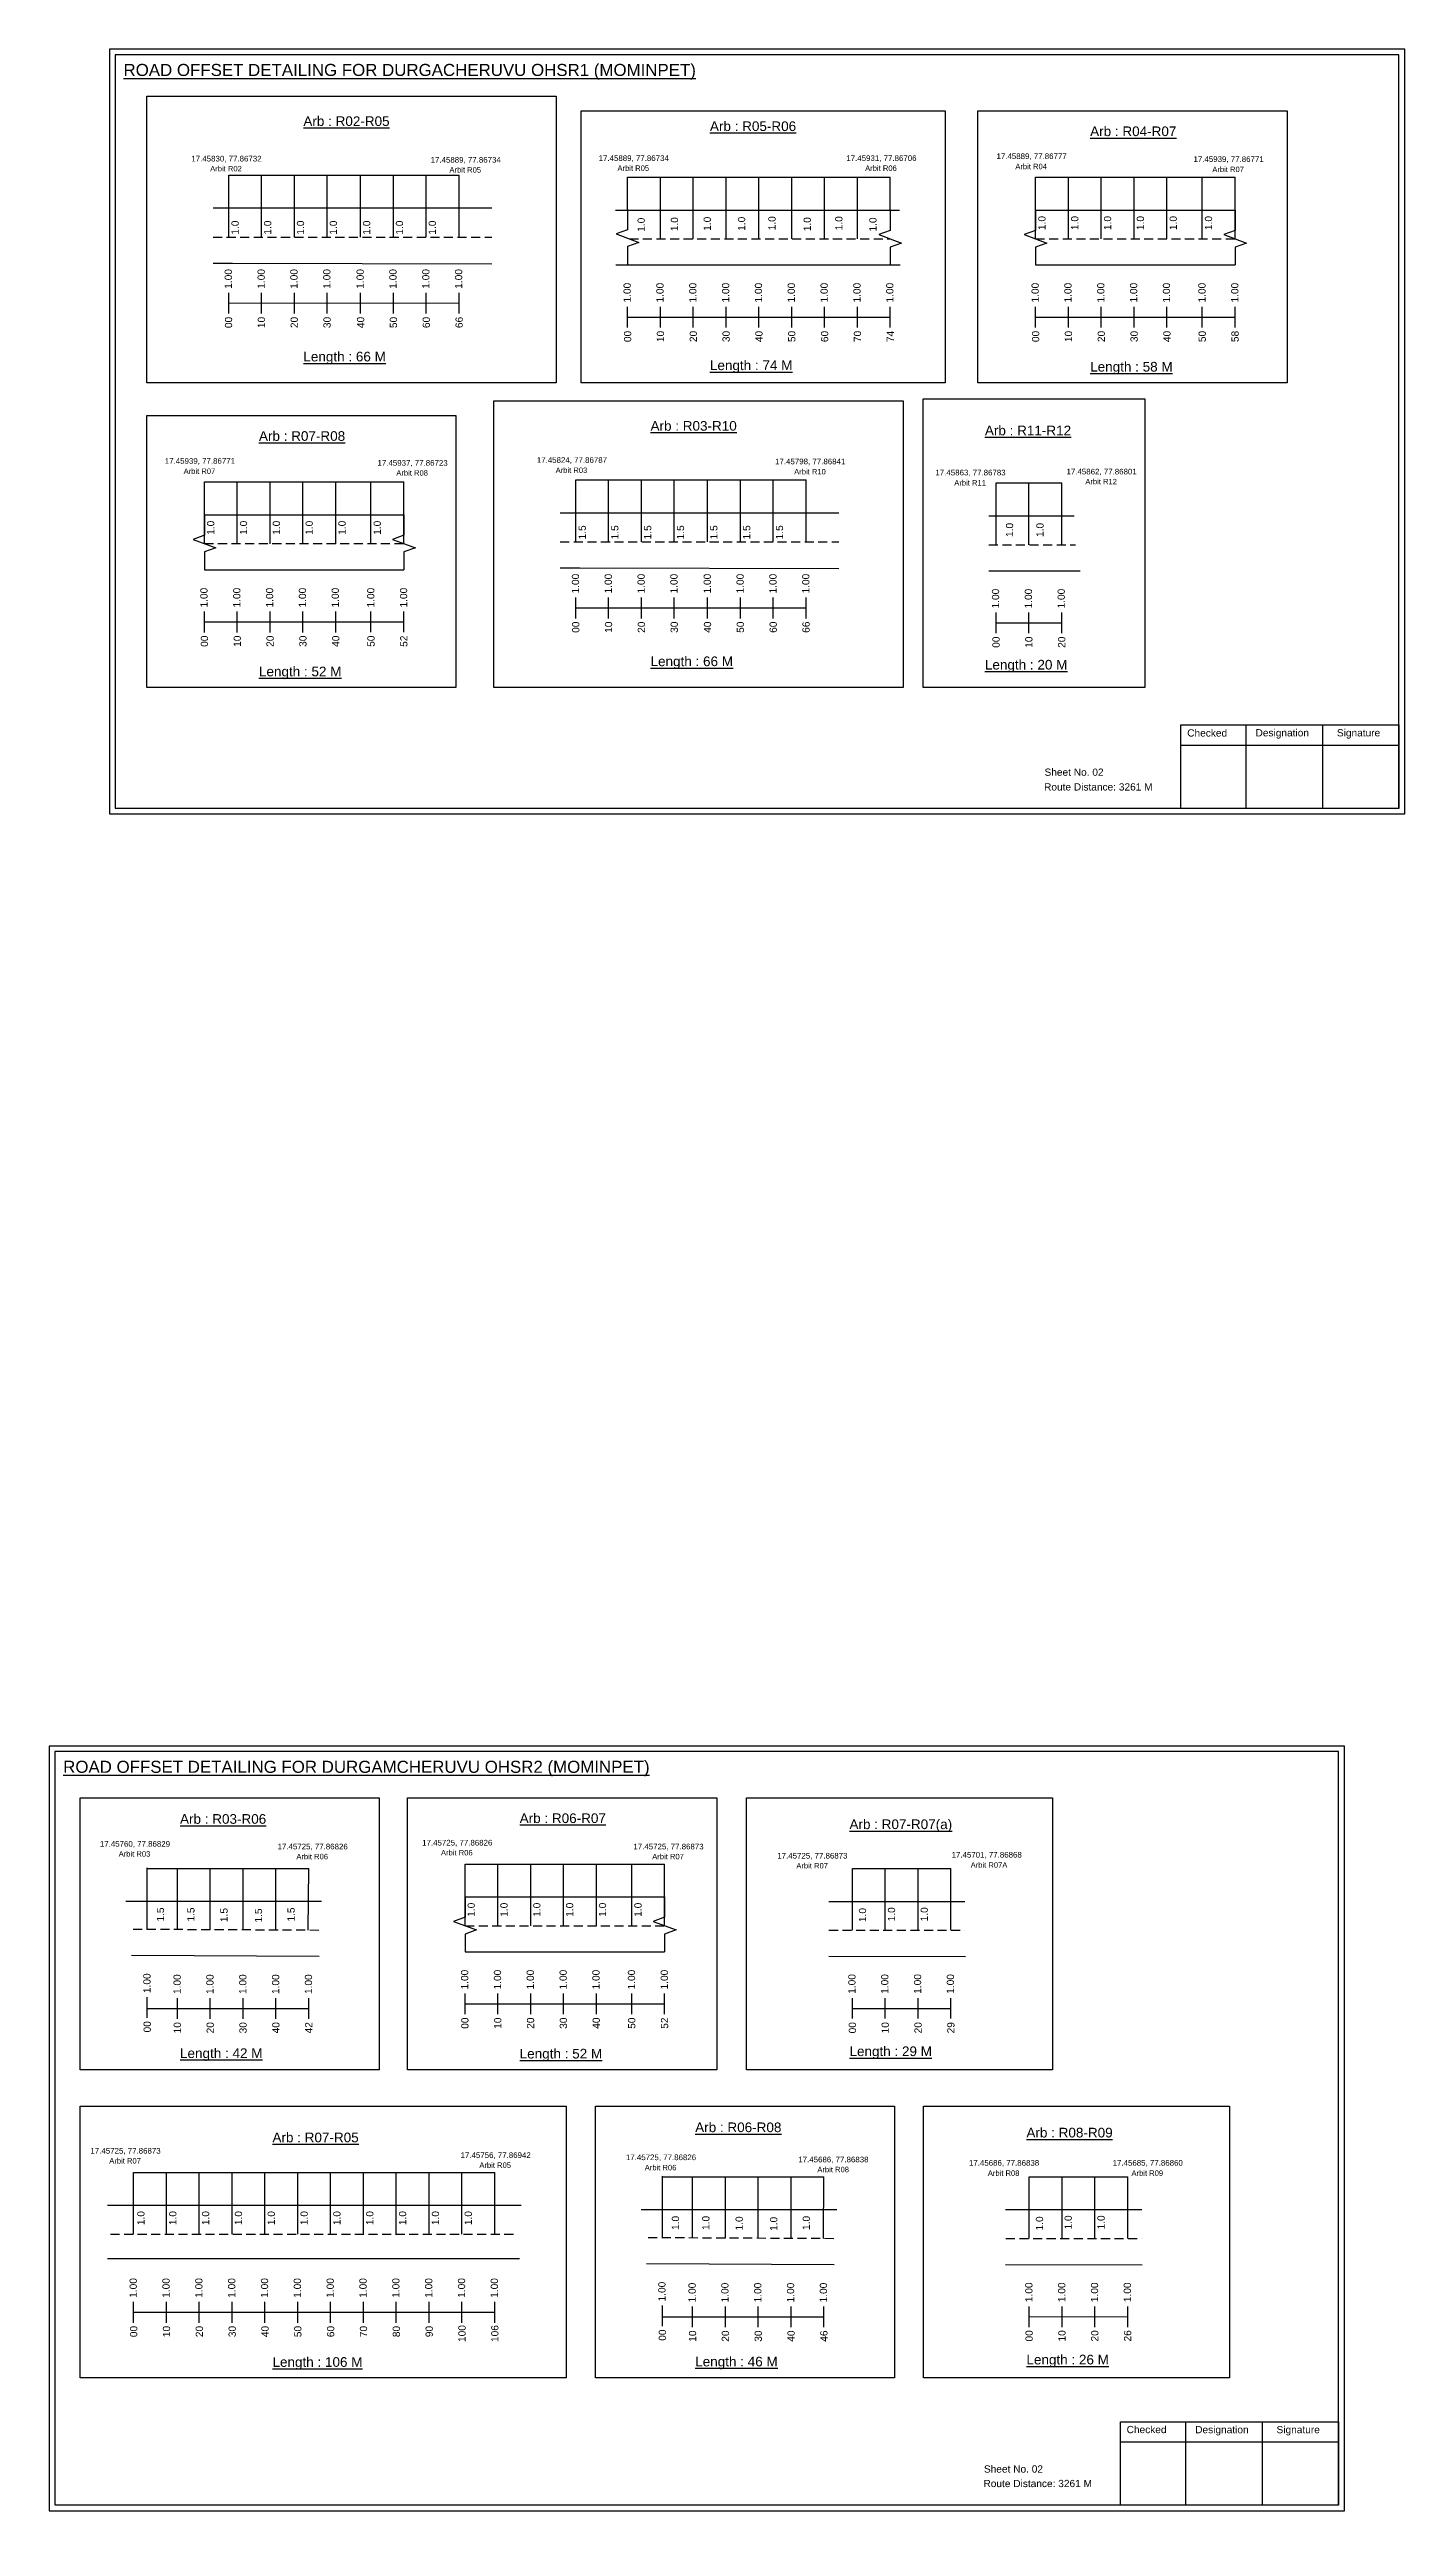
# Model space of a CAD drawing. Header units: inches. Extents: x 1512 to 7627, y 399 to 2397.
# Drawn here: x 5605 to 6166, y 1269 to 2288 of the extents above; entities that cross this region are included whole.
import ezdxf

# ---------------------------------------------------------------- set-up
doc = ezdxf.new("R2010")
doc.units = ezdxf.units.IN
doc.header["$MEASUREMENT"] = 0
doc.linetypes.add('DASHED2', pattern=[0.375, 0.25, -0.125])
doc.layers.add('PDF_Geometry', color=7, linetype='Continuous')
doc.layers.add('PDF_Text', color=5, linetype='Continuous')
doc.styles.add('PDF Arial', font='arial.ttf')
doc.styles.get("Standard").update_dxf_attribs({"font": 'arial.ttf'})

msp = doc.modelspace()

# ---------------------------------------------------------------- linework, layer by layer
at = {"color": 5}
for p, q in [((5679, 2236.1), (5774.4, 2236.1)), ((5844.2, 2235.3), (5953, 2235.3)), ((6013.2, 2235.3), (6095.8, 2235.3)), ((5668.9, 2109.1), (5751.5, 2109.1)), ((5822.7, 2109.9), (5918.1, 2109.9)), ((5996.8, 2108.7), (6024, 2108.7)), ((5645.2, 1534.9), (5712.1, 1534.9)), ((5776.9, 1536.7), (5859.5, 1536.7)), ((5937.3, 1534.9), (5978.1, 1534.9)), ((5639.6, 1409), (5789.2, 1409)), ((5858.6, 1407.2), (5925.5, 1407.2)), ((6010.6, 1407.2), (6051.4, 1407.2))]:
    msp.add_line(p, q, dxfattribs=at)
for p, q in [((5679, 2210.5), (5679, 2236.1)), ((5692.6, 2210.5), (5692.6, 2236.1)), ((5706.2, 2210.5), (5706.2, 2236.1)), ((5719.8, 2210.5), (5719.8, 2236.1)), ((5733.6, 2210.5), (5733.6, 2236.1)), ((5747.2, 2210.5), (5747.2, 2236.1)), ((5760.8, 2210.5), (5760.8, 2236.1)), ((5774.4, 2210.5), (5774.4, 2236.1)), ((5844.2, 2221.6), (5844.2, 2235.3)), ((5857.8, 2209.8), (5857.8, 2235.3)), ((5871.4, 2209.8), (5871.4, 2235.3)), ((5885, 2209.8), (5885, 2235.3)), ((5898.6, 2209.8), (5898.6, 2235.3)), ((5912.2, 2209.8), (5912.2, 2235.3)), ((5925.8, 2209.8), (5925.8, 2235.3)), ((5939.4, 2209.8), (5939.4, 2235.3)), ((5953, 2221.6), (5953, 2235.3)), ((6013.2, 2209.8), (6013.2, 2235.3)), ((6026.8, 2209.8), (6026.8, 2235.3)), ((6040.4, 2209.8), (6040.4, 2235.3)), ((6054, 2209.8), (6054, 2235.3)), ((6067.6, 2209.8), (6067.6, 2235.3)), ((6082.2, 2209.8), (6082.2, 2235.3)), ((6095.8, 2209.8), (6095.8, 2235.3)), ((5788, 2222.4), (5672.5, 2222.4)), ((5839.2, 2221.6), (5956.8, 2221.7)), ((6013.2, 2221.6), (6095.8, 2221.6)), ((5672.5, 2199.7), (5680.6, 2199.7)), ((5680.6, 2199.7), (5788, 2199.4)), ((5839.3, 2199), (5957.1, 2199)), ((6013.2, 2199), (6095.8, 2199)), ((5668.9, 2083.5), (5668.9, 2109.1)), ((5682.5, 2083.5), (5682.5, 2109.1)), ((5696.1, 2083.5), (5696.1, 2109.1)), ((5709.7, 2083.5), (5709.7, 2109.1)), ((5723.3, 2083.5), (5723.3, 2109.1)), ((5737.9, 2083.6), (5737.9, 2109.1)), ((5751.5, 2083.6), (5751.5, 2109.1)), ((5822.7, 2084.3), (5822.7, 2109.9)), ((5836.3, 2084.3), (5836.3, 2109.9)), ((5849.9, 2084.3), (5849.9, 2109.9)), ((5863.5, 2084.3), (5863.5, 2109.9)), ((5877.3, 2084.3), (5877.3, 2109.9)), ((5890.9, 2084.3), (5890.9, 2109.9)), ((5904.5, 2084.3), (5904.5, 2109.9)), ((5918.1, 2084.3), (5918.1, 2109.9)), ((5996.8, 2083.1), (5996.8, 2108.7)), ((6010.4, 2083.1), (6010.4, 2108.7)), ((6024, 2083.1), (6024, 2108.7)), ((5668.9, 2095.4), (5751.5, 2095.4)), ((5931.7, 2096.2), (5816.3, 2096.2)), ((5993.8, 2095), (6029.2, 2095)), ((5668.9, 2072.7), (5751.5, 2072.7)), ((5816.3, 2073.5), (5824.4, 2073.5)), ((5824.4, 2073.5), (5931.7, 2073.2)), ((5993.8, 2072.3), (6031.6, 2072.3)), ((5645.2, 1509.6), (5645.2, 1535.2)), ((5657.7, 1509.6), (5657.7, 1534.9)), ((5671.3, 1509.5), (5671.3, 1534.9)), ((5684.9, 1509.6), (5684.9, 1534.9)), ((5698.5, 1509.3), (5698.5, 1534.9)), ((5711.9, 1509.4), (5712.1, 1534.9)), ((5776.9, 1511.2), (5776.9, 1536.7)), ((5790.5, 1511.2), (5790.5, 1536.7)), ((5804.1, 1511.2), (5804.1, 1536.7)), ((5817.7, 1511.2), (5817.7, 1536.7)), ((5831.3, 1511.2), (5831.3, 1536.7)), ((5845.9, 1511.2), (5845.9, 1536.7)), ((5859.5, 1511.2), (5859.5, 1536.7)), ((5937.3, 1509.4), (5937.3, 1534.9)), ((5950.9, 1509.4), (5950.9, 1534.9)), ((5964.5, 1509.4), (5964.5, 1534.9)), ((5978.1, 1509.4), (5978.1, 1534.9)), ((5717.4, 1521.2), (5636.4, 1521.2)), ((5776.9, 1523.1), (5859.5, 1523.1)), ((5927.5, 1521.2), (5983.9, 1521.2)), ((5638.7, 1499), (5716.4, 1498.6)), ((5776.9, 1500.4), (5859.5, 1500.4)), ((5927.5, 1498.6), (5984.2, 1498.4)), ((5639.6, 1383.5), (5639.6, 1409)), ((5653.2, 1383.5), (5653.2, 1409)), ((5666.8, 1383.5), (5666.8, 1409)), ((5680.4, 1383.5), (5680.4, 1409)), ((5694, 1383.5), (5694, 1409)), ((5707.6, 1383.5), (5707.6, 1409)), ((5721.2, 1383.5), (5721.2, 1409)), ((5734.8, 1383.5), (5734.8, 1409)), ((5748.4, 1383.5), (5748.4, 1409)), ((5762, 1383.5), (5762, 1409)), ((5775.6, 1383.5), (5775.6, 1409)), ((5789.2, 1383.5), (5789.2, 1409)), ((5858.6, 1381.9), (5858.6, 1407.5)), ((5871.1, 1381.9), (5871.1, 1407.2)), ((5884.7, 1381.8), (5884.7, 1407.2)), ((5898.3, 1381.9), (5898.3, 1407.2)), ((5911.9, 1381.6), (5911.9, 1407.2)), ((5925.3, 1381.7), (5925.5, 1407.2)), ((6010.6, 1381.7), (6010.6, 1407.2)), ((6024.2, 1381.7), (6024.2, 1407.2)), ((6037.8, 1381.7), (6037.8, 1407.2)), ((6051.4, 1381.7), (6051.4, 1407.2)), ((5628.7, 1395.4), (5800.1, 1395.4)), ((5930.8, 1393.5), (5849.8, 1393.5)), ((6000.7, 1393.6), (6057.2, 1393.6)), ((5799.4, 1373.2), (5628.7, 1373.2)), ((5852, 1371.3), (5929.7, 1370.9)), ((6000.7, 1370.9), (6057.4, 1370.7))]:
    msp.add_line(p, q)
at = {"linetype": 'DASHED2', "ltscale": 15}
for p, q in [((5672.5, 2210.5), (5788, 2210.5)), ((5844.9, 2209.8), (5953, 2209.8)), ((6013.2, 2209.8), (6095.8, 2209.8)), ((5668.9, 2083.6), (5751.5, 2083.6)), ((5816.3, 2084.3), (5931.7, 2084.3)), ((5993.8, 2083.1), (6029.7, 2083.1)), ((5639.4, 1509.8), (5717.6, 1509.4)), ((5776.9, 1511.2), (5859.5, 1511.2)), ((5927.6, 1509.4), (5983.9, 1509.4)), ((5630, 1383.5), (5797.6, 1383.5)), ((5852.7, 1382.1), (5931, 1381.7)), ((6000.9, 1381.7), (6057.2, 1381.7))]:
    msp.add_line(p, q, dxfattribs=at)
at = {"color": 217, "true_color": 0x93278f}
for p, q in [((5679, 2178.9), (5679, 2187.4)), ((5679, 2183.1), (5774.4, 2183.2)), ((5692.6, 2178.9), (5692.6, 2187.4)), ((5706.2, 2178.9), (5706.2, 2187.4)), ((5719.8, 2178.9), (5719.8, 2187.4)), ((5733.6, 2178.9), (5733.6, 2187.4)), ((5747.2, 2178.9), (5747.2, 2187.4)), ((5760.8, 2178.9), (5760.8, 2187.4)), ((5774.4, 2178.9), (5774.4, 2187.4)), ((5844.2, 2173.1), (5844.2, 2181.6)), ((5857.8, 2173.1), (5857.8, 2181.6)), ((5871.4, 2173.1), (5871.4, 2181.6)), ((5885, 2173.1), (5885, 2181.6)), ((5898.6, 2173.1), (5898.6, 2181.6)), ((5912.2, 2173.1), (5912.2, 2181.6)), ((5925.8, 2173.1), (5925.8, 2181.6)), ((5939.4, 2173.1), (5939.4, 2181.6)), ((5953, 2173.1), (5953, 2181.6)), ((6013.2, 2173.1), (6013.2, 2181.6)), ((6026.8, 2173.1), (6026.8, 2181.6)), ((6040.4, 2173.1), (6040.4, 2181.6)), ((6054, 2173.1), (6054, 2181.6)), ((6067.6, 2173.1), (6067.6, 2181.6)), ((6082.2, 2173.1), (6082.2, 2181.6)), ((6095.8, 2173.1), (6095.8, 2181.6)), ((5844.2, 2177.3), (5953, 2177.3)), ((6013.2, 2177.3), (6095.8, 2177.3)), ((5822.7, 2052.6), (5822.7, 2061.2)), ((5836.3, 2052.6), (5836.3, 2061.2)), ((5849.9, 2052.6), (5849.9, 2061.2)), ((5863.5, 2052.6), (5863.5, 2061.2)), ((5877.3, 2052.6), (5877.3, 2061.2)), ((5890.9, 2052.6), (5890.9, 2061.2)), ((5904.5, 2052.6), (5904.5, 2061.2)), ((5918.1, 2052.6), (5918.1, 2061.2)), ((5668.9, 2046.8), (5668.9, 2055.4)), ((5668.9, 2051.1), (5751.5, 2051.1)), ((5682.5, 2046.8), (5682.5, 2055.4)), ((5696.1, 2046.8), (5696.1, 2055.4)), ((5709.7, 2046.8), (5709.7, 2055.4)), ((5723.3, 2046.8), (5723.3, 2055.4)), ((5737.9, 2046.9), (5737.9, 2055.4)), ((5751.5, 2046.9), (5751.5, 2055.4)), ((5822.7, 2056.9), (5918.1, 2057)), ((5996.8, 2046.4), (5996.8, 2055)), ((5996.8, 2050.7), (6024, 2050.7)), ((6010.4, 2046.4), (6010.4, 2055)), ((6024, 2046.4), (6024, 2055)), ((5645.2, 1473), (5645.2, 1481.6)), ((5657.7, 1472.6), (5657.7, 1481.2)), ((5671.3, 1472.6), (5671.3, 1481.2)), ((5684.9, 1472.6), (5684.9, 1481.2)), ((5698.5, 1472.6), (5698.5, 1481.2)), ((5712.1, 1472.6), (5712.1, 1481.2)), ((5776.9, 1474.5), (5776.9, 1483.1)), ((5776.9, 1478.8), (5859.5, 1478.8)), ((5790.5, 1474.5), (5790.5, 1483.1)), ((5804.1, 1474.5), (5804.1, 1483.1)), ((5817.7, 1474.5), (5817.7, 1483.1)), ((5831.3, 1474.5), (5831.3, 1483.1)), ((5845.9, 1474.5), (5845.9, 1483.1)), ((5859.5, 1474.5), (5859.5, 1483.1)), ((5937.3, 1472.7), (5937.3, 1481.2)), ((5950.9, 1472.7), (5950.9, 1481.2)), ((5964.5, 1472.7), (5964.5, 1481.2)), ((5978.1, 1472.7), (5978.1, 1481.2)), ((5645.2, 1476.9), (5712.1, 1476.9)), ((5937.3, 1476.9), (5978.1, 1476.9)), ((5639.6, 1346.8), (5639.6, 1355.4)), ((5639.6, 1351.1), (5789.2, 1351.1)), ((5653.2, 1346.8), (5653.2, 1355.4)), ((5666.8, 1346.8), (5666.8, 1355.4)), ((5680.4, 1346.8), (5680.4, 1355.4)), ((5694, 1346.8), (5694, 1355.4)), ((5707.6, 1346.8), (5707.6, 1355.4)), ((5721.2, 1346.8), (5721.2, 1355.4)), ((5734.8, 1346.8), (5734.8, 1355.4)), ((5748.4, 1346.8), (5748.4, 1355.4)), ((5762, 1346.8), (5762, 1355.4)), ((5775.6, 1346.8), (5775.6, 1355.4)), ((5789.2, 1346.8), (5789.2, 1355.4)), ((5858.6, 1345.3), (5858.6, 1353.9)), ((5858.6, 1349.2), (5925.5, 1349.2)), ((5871.1, 1344.9), (5871.1, 1353.5)), ((5884.7, 1344.9), (5884.7, 1353.5)), ((5898.3, 1344.9), (5898.3, 1353.5)), ((5911.9, 1344.9), (5911.9, 1353.5)), ((5925.5, 1344.9), (5925.5, 1353.5)), ((6010.6, 1345), (6010.6, 1353.5)), ((6010.6, 1349.2), (6051.4, 1349.3)), ((6024.2, 1345), (6024.2, 1353.5)), ((6037.8, 1345), (6037.8, 1353.5)), ((6051.4, 1345), (6051.4, 1353.5))]:
    msp.add_line(p, q, dxfattribs=at)
for points in [[(5645, 2268.9), (5814.6, 2268.9), (5814.6, 2150.1), (5645, 2150.1)], [(5825, 2262.8), (5975.8, 2262.8), (5975.8, 2150.1), (5825, 2150.1)], [(5989.3, 2262.8), (6117.4, 2262.8), (6117.4, 2150.1), (5989.3, 2150.1)], [(5788.8, 2142.7), (5958.4, 2142.7), (5958.4, 2023.9), (5788.8, 2023.9)], [(5966.6, 2143.5), (6058.5, 2143.5), (6058.5, 2023.9), (5966.6, 2023.9)], [(5645, 2136.6), (5773.1, 2136.6), (5773.1, 2023.9), (5645, 2023.9)], [(5617.5, 1564.2), (5741.3, 1564.2), (5741.3, 1451.5), (5617.5, 1451.5)], [(5753, 1564.2), (5881.1, 1564.2), (5881.1, 1451.5), (5753, 1451.5)], [(5893.4, 1564.2), (6020.2, 1564.2), (6020.2, 1451.5), (5893.4, 1451.5)], [(5617.5, 1436.5), (5818.8, 1436.5), (5818.8, 1323.9), (5617.5, 1323.9)], [(5830.9, 1436.5), (5954.7, 1436.5), (5954.7, 1323.9), (5830.9, 1323.9)], [(5966.7, 1436.5), (6093.5, 1436.5), (6093.5, 1323.9), (5966.7, 1323.9)]]:
    msp.add_lwpolyline(points, close=True)
at = {"linetype": 'Continuous'}
for points in [[(5844.2, 2221.9), (5844.2, 2213.5), (5839.4, 2211.8), (5848.9, 2208.3), (5844.2, 2206.6), (5844.2, 2199.2)], [(5953, 2221.6), (5953, 2213.2), (5948.2, 2211.5), (5957.7, 2208), (5953, 2206.3), (5953, 2199)], [(6013.2, 2221.6), (6013.2, 2213.2), (6008.4, 2211.5), (6017.9, 2208), (6013.2, 2206.3), (6013.2, 2199)], [(6095.8, 2221.6), (6095.8, 2213.2), (6091.1, 2211.5), (6100.6, 2208), (6095.8, 2206.3), (6095.8, 2199)], [(5668.9, 2095.4), (5668.9, 2087), (5664.2, 2085.3), (5673.6, 2081.8), (5668.9, 2080.1), (5668.9, 2072.7)], [(5751.5, 2095.4), (5751.5, 2087), (5746.8, 2085.3), (5756.3, 2081.8), (5751.5, 2080.1), (5751.5, 2072.7)], [(5776.9, 1523.1), (5776.9, 1514.7), (5772.1, 1512.9), (5781.6, 1509.5), (5776.9, 1507.7), (5776.9, 1500.4)], [(5859.5, 1523.1), (5859.5, 1514.7), (5854.8, 1512.9), (5864.3, 1509.5), (5859.5, 1507.7), (5859.5, 1500.4)]]:
    msp.add_lwpolyline(points, dxfattribs=at)
at = {"layer": 'PDF_Geometry'}
for points in [[(5629.6, 2288.3), (5629.6, 1971.6), (6166.1, 1971.6), (6166.1, 2288.3)], [(5632, 2286), (5632, 1974), (6163.7, 1974), (6163.7, 2286)], [(5604.6, 1585.6), (5604.6, 1268.9), (6141.1, 1268.9), (6141.1, 1585.6)], [(5607, 1583.3), (5607, 1271.3), (6138.7, 1271.3), (6138.7, 1583.3)]]:
    msp.add_lwpolyline(points, close=True, dxfattribs=at)
at = {"layer": 'PDF_Geometry', "color": 242, "true_color": 0xcc1f26}
for points in [[(6163.7, 1973.9), (6073.4, 1973.9), (6073.4, 2008.5), (6163.7, 2008.5)], [(6138.7, 1271.2), (6048.3, 1271.2), (6048.3, 1305.8), (6138.7, 1305.8)]]:
    msp.add_lwpolyline(points, close=True, dxfattribs=at)
for points in [[(6100.3, 2008.5), (6100.3, 1973.9)], [(6132.1, 2008.5), (6132.1, 1973.9)], [(6073.4, 2000.1), (6163.7, 2000.1)], [(6075.3, 1305.8), (6075.3, 1271.2)], [(6107, 1305.8), (6107, 1271.2)], [(6048.3, 1297.5), (6138.7, 1297.5)]]:
    msp.add_lwpolyline(points, dxfattribs=at)

# ---------------------------------------------------------------- texts
at = {"color": 242, "true_color": 0xcd2027}
for s, height, p in [('%%UROAD OFFSET DETAILING FOR DURGACHERUVU OHSR1 (MOMINPET)', 5, (5635.4, 2277.2)), ('%%UArb : R02-R05', 4, (5709.9, 2256.5)), ('%%UArb : R05-R06', 4, (5878.3, 2254.4)), ('%%UArb : R04-R07', 4, (6035.8, 2252.3)), ('%%ULength : 66 M', 4, (5709.9, 2159)), ('%%ULength : 74 M', 4, (5878.3, 2155.4)), ('%%ULength : 58 M', 4, (6035.8, 2154.8)), ('%%UArb : R03-R10', 4, (5853.7, 2130.3)), ('%%UArb : R11-R12', 4, (5992.2, 2128.4)), ('%%UArb : R07-R08', 4, (5691.5, 2126.1)), ('%%ULength : 52 M', 4, (5691.5, 2028.6)), ('%%ULength : 66 M', 4, (5853.7, 2032.8)), ('%%ULength : 20 M', 4, (5992.2, 2031.4)), ('%%UROAD OFFSET DETAILING FOR DURGAMCHERUVU OHSR2 (MOMINPET)', 5, (5610.4, 1574.5)), ('%%UArb : R03-R06', 4, (5658.8, 1553.4)), ('%%UArb : R06-R07', 4, (5799.5, 1553.7)), ('%%UArb : R07-R07(a)', 4, (5936.1, 1551.2)), ('%%ULength : 42 M', 4, (5658.8, 1456.4)), ('%%ULength : 52 M', 4, (5799.5, 1456.2)), ('%%ULength : 29 M', 4, (5936.1, 1457.2)), ('%%UArb : R06-R08', 4, (5872.2, 1425.7)), ('%%UArb : R08-R09', 4, (6009.4, 1423.5)), ('%%UArb : R07-R05', 4, (5697.1, 1421.5)), ('%%ULength : 106 M', 4, (5697.1, 1328.5)), ('%%ULength : 46 M', 4, (5872.2, 1328.7)), ('%%ULength : 26 M', 4, (6009.4, 1329.5))]:
    msp.add_text(s, height=height, dxfattribs=at).set_placement(p)
at = {"color": 5}
for s, height, p in [('17.45830, 77.86732', 2.34, (5663.5, 2241.8)), ('17.45889, 77.86734', 2.34, (5762.6, 2241.3)), ('17.45889, 77.86734', 2.34, (5832.2, 2242)), ('17.45931, 77.86706', 2.34, (5934.8, 2242)), ('17.45889, 77.86777', 2.34, (5997, 2242.8)), ('17.45939, 77.86771', 2.34, (6078.6, 2241.6)), ('Arbit R02', 2.25, (5671.3, 2237.7)), ('Arbit R05', 2.25, (5770.4, 2237.2)), ('Arbit R05', 2.25, (5840, 2237.9)), ('Arbit R06', 2.25, (5942.6, 2237.9)), ('Arbit R04', 2.25, (6004.8, 2238.6)), ('Arbit R07', 2.25, (6086.4, 2237.4)), ('17.45939, 77.86771', 2.34, (5652.5, 2116.6)), ('Arbit R07', 2.25, (5660.3, 2112.4)), ('17.45937, 77.86723', 2.34, (5740.6, 2115.8)), ('Arbit R08', 2.25, (5748.4, 2111.7)), ('17.45824, 77.86787', 2.34, (5806.6, 2117)), ('Arbit R03', 2.25, (5814.4, 2112.8)), ('17.45798, 77.86841', 2.34, (5905.3, 2116.4)), ('Arbit R10', 2.25, (5913.2, 2112.2)), ('17.45863, 77.86783', 2.34, (5971.7, 2111.8)), ('17.45862, 77.86801', 2.34, (6026, 2112.2)), ('Arbit R12', 2.25, (6033.8, 2108.1)), ('Arbit R11', 2.25, (5979.5, 2107.6)), ('17.45760, 77.86829', 2.34, (5625.6, 1543.9)), ('Arbit R03', 2.25, (5633.4, 1539.8)), ('17.45725, 77.86826', 2.34, (5699.2, 1542.8)), ('Arbit R06', 2.25, (5707, 1538.7)), ('17.45725, 77.86826', 2.34, (5759.1, 1544.4)), ('Arbit R06', 2.25, (5766.9, 1540.3)), ('17.45725, 77.86873', 2.34, (5846.6, 1542.8)), ('Arbit R07', 2.25, (5854.4, 1538.7)), ('17.45725, 77.86873', 2.34, (5906.2, 1539)), ('17.45701, 77.86868', 2.34, (5978.4, 1539.4)), ('Arbit R07', 2.25, (5914.1, 1534.9)), ('Arbit R07A', 2.25, (5986.3, 1535.2)), ('17.45725, 77.86873', 2.34, (5621.7, 1416.8)), ('17.45756, 77.86942', 2.34, (5775, 1415)), ('Arbit R07', 2.25, (5629.5, 1412.7)), ('Arbit R05', 2.25, (5782.8, 1410.9)), ('17.45725, 77.86826', 2.34, (5843.5, 1414.1)), ('Arbit R06', 2.25, (5851.3, 1409.9)), ('17.45686, 77.86838', 2.34, (5914.9, 1413.2)), ('Arbit R08', 2.25, (5922.8, 1409.1)), ('17.45686, 77.86838', 2.34, (5985.6, 1411.8)), ('Arbit R08', 2.25, (5993.4, 1407.6)), ('17.45685, 77.86860', 2.34, (6045.1, 1411.8)), ('Arbit R09', 2.25, (6052.9, 1407.6))]:
    msp.add_text(s, height=height, dxfattribs=at).set_placement(p)
for s, p in [('1.0', (5683.1, 2211.5)), ('1.0', (5696.6, 2211.5)), ('1.0', (5710.2, 2211.5)), ('1.0', (5723.8, 2211.5)), ('1.0', (5737.6, 2211.5)), ('1.0', (5751.2, 2211.5)), ('1.0', (5764.8, 2211.5)), ('1.0', (5851.3, 2212.7)), ('1.0', (5865.1, 2212.9)), ('1.0', (5878.7, 2213.1)), ('1.0', (5892.9, 2213.1)), ('1.0', (5905.5, 2213.3)), ('1.0', (5920.1, 2212.9)), ('1.0', (5933.2, 2213.3)), ('1.0', (5947.3, 2212.8)), ('1.0', (6017.3, 2213.4)), ('1.0', (6030.9, 2213.4)), ('1.0', (6044.5, 2213.4)), ('1.0', (6058.1, 2213.4)), ('1.0', (6071.7, 2213.4)), ('1.0', (6086.3, 2213.4)), ('1.0', (5673, 2087.2)), ('1.0', (5686.6, 2087.2)), ('1.0', (5700.2, 2087.2)), ('1.0', (5713.8, 2087.2)), ('1.0', (5727.4, 2087.2)), ('1.0', (5742, 2087.2)), ('1.5', (5826.9, 2085.3)), ('1.5', (5840.4, 2085.3)), ('1.5', (5854, 2085.3)), ('1.5', (5867.6, 2085.3)), ('1.5', (5881.4, 2085.3)), ('1.5', (5895, 2085.3)), ('1.5', (5908.6, 2085.3)), ('1.0', (6003.9, 2086.3)), ('1.0', (6016.5, 2086.3)), ('1.0', (5780.9, 1514.9)), ('1.0', (5794.5, 1514.9)), ('1.0', (5808.1, 1514.9)), ('1.0', (5821.7, 1514.9)), ('1.0', (5835.3, 1514.9)), ('1.0', (5850, 1514.9)), ('1.5', (5652.2, 1512.9)), ('1.5', (5664.8, 1512.9)), ('1.5', (5678.5, 1512.7)), ('1.5', (5692.8, 1512.5)), ('1.5', (5706.3, 1512.9)), ('1.0', (5943, 1512.7)), ('1.0', (5955, 1513)), ('1.0', (5968.6, 1513)), ('1.0', (5644.1, 1387.2)), ('1.0', (5657.3, 1387.2)), ('1.0', (5670.9, 1387.2)), ('1.0', (5684.5, 1387.2)), ('1.0', (5698.1, 1387.2)), ('1.0', (5711.7, 1387.2)), ('1.0', (5725.3, 1387.2)), ('1.0', (5738.9, 1387.2)), ('1.0', (5752.5, 1387.2)), ('1.0', (5766.1, 1387.2)), ('1.0', (5779.7, 1387.2)), ('1.0', (5865.5, 1385.2)), ('1.0', (5878.1, 1385.2)), ('1.0', (5891.9, 1385)), ('1.0', (5906.2, 1384.8)), ('1.0', (5919.7, 1385.2)), ('1.0', (6016.3, 1385)), ('1.0', (6028.2, 1385.4)), ('1.0', (6041.8, 1385.4))]:
    msp.add_text(s, height=3, rotation=90).set_placement(p)
at = {"color": 217, "true_color": 0x93278f}
for s, p in [('1.00', (5680.3, 2189.1)), ('1.00', (5693.9, 2189.1)), ('1.00', (5707.5, 2189.1)), ('1.00', (5721.1, 2189.1)), ('1.00', (5734.9, 2189.1)), ('1.00', (5748.5, 2189.1)), ('1.00', (5762.1, 2189.1)), ('1.00', (5775.7, 2189.1)), ('1.00', (5845.5, 2183.4)), ('1.00', (5859.1, 2183.4)), ('1.00', (5872.7, 2183.4)), ('1.00', (5886.3, 2183.4)), ('1.00', (5899.9, 2183.4)), ('1.00', (5913.5, 2183.4)), ('1.00', (5927.1, 2183.4)), ('1.00', (5940.7, 2183.4)), ('1.00', (5954.3, 2183.4)), ('1.00', (6014.5, 2183.4)), ('1.00', (6028.1, 2183.4)), ('1.00', (6041.7, 2183.4)), ('1.00', (6055.3, 2183.4)), ('1.00', (6068.9, 2183.4)), ('1.00', (6083.6, 2183.4)), ('1.00', (6097.2, 2183.4)), ('00', (5680.4, 2172.8)), ('10', (5694, 2172.8)), ('20', (5707.6, 2172.8)), ('30', (5721.2, 2172.8)), ('40', (5735.1, 2172.8)), ('50', (5748.7, 2172.8)), ('60', (5762.3, 2172.8)), ('66', (5775.9, 2172.8)), ('00', (5845.7, 2167)), ('10', (5859.3, 2167)), ('20', (5872.9, 2167)), ('30', (5886.5, 2167)), ('40', (5900.1, 2167)), ('50', (5913.7, 2167)), ('60', (5927.3, 2167)), ('70', (5940.9, 2167)), ('74', (5954.5, 2167)), ('00', (6014.7, 2167)), ('10', (6028.3, 2167)), ('20', (6041.9, 2167)), ('30', (6055.5, 2167)), ('40', (6069.1, 2167)), ('50', (6083.7, 2167)), ('58', (6097.3, 2167)), ('1.00', (5824.1, 2062.9)), ('1.00', (5837.7, 2062.9)), ('1.00', (5851.3, 2062.9)), ('1.00', (5864.9, 2062.9)), ('1.00', (5878.7, 2062.9)), ('1.00', (5892.3, 2062.9)), ('1.00', (5905.9, 2062.9)), ('1.00', (5919.5, 2062.9)), ('1.00', (5670.2, 2057.1)), ('1.00', (5683.8, 2057.1)), ('1.00', (5697.4, 2057.1)), ('1.00', (5711, 2057.1)), ('1.00', (5724.6, 2057.1)), ('1.00', (5739.3, 2057.1)), ('1.00', (5752.9, 2057.1)), ('1.00', (5998.1, 2056.7)), ('1.00', (6011.7, 2056.7)), ('1.00', (6025.3, 2056.7)), ('00', (5824.2, 2046.6)), ('10', (5837.8, 2046.6)), ('20', (5851.4, 2046.6)), ('30', (5865, 2046.6)), ('40', (5878.8, 2046.6)), ('50', (5892.4, 2046.6)), ('60', (5906, 2046.6)), ('66', (5919.6, 2046.6)), ('00', (5670.4, 2040.8)), ('10', (5684, 2040.8)), ('20', (5697.6, 2040.8)), ('30', (5711.2, 2040.8)), ('40', (5724.8, 2040.8)), ('50', (5739.4, 2040.8)), ('52', (5753, 2040.8)), ('00', (5998.3, 2040.4)), ('10', (6011.9, 2040.4)), ('20', (6025.5, 2040.4)), ('1.00', (5646.6, 1483.3)), ('1.00', (5659.1, 1482.9)), ('1.00', (5672.7, 1482.9)), ('1.00', (5686.3, 1482.9)), ('1.00', (5699.9, 1482.9)), ('1.00', (5713.5, 1482.9)), ('1.00', (5778.2, 1484.8)), ('1.00', (5791.8, 1484.8)), ('1.00', (5805.4, 1484.8)), ('1.00', (5819, 1484.8)), ('1.00', (5832.6, 1484.8)), ('1.00', (5847.3, 1484.8)), ('1.00', (5860.9, 1484.8)), ('1.00', (5938.6, 1483)), ('1.00', (5952.2, 1483)), ('1.00', (5965.8, 1483)), ('1.00', (5979.4, 1483)), ('00', (5646.7, 1467)), ('10', (5659.2, 1466.6)), ('20', (5672.8, 1466.6)), ('30', (5686.4, 1466.6)), ('40', (5700, 1466.6)), ('42', (5713.6, 1466.6)), ('00', (5778.3, 1468.5)), ('10', (5791.9, 1468.5)), ('20', (5805.5, 1468.5)), ('30', (5819.1, 1468.5)), ('40', (5832.7, 1468.5)), ('50', (5847.4, 1468.5)), ('52', (5861, 1468.5)), ('00', (5938.8, 1466.6)), ('10', (5952.4, 1466.6)), ('20', (5966, 1466.6)), ('29', (5979.6, 1466.6)), ('1.00', (5640.9, 1357.1)), ('1.00', (5654.5, 1357.1)), ('1.00', (5668.1, 1357.1)), ('1.00', (5681.7, 1357.1)), ('1.00', (5695.3, 1357.1)), ('1.00', (5708.9, 1357.1)), ('1.00', (5722.5, 1357.1)), ('1.00', (5736.1, 1357.1)), ('1.00', (5749.7, 1357.1)), ('1.00', (5763.3, 1357.1)), ('1.00', (5776.9, 1357.1)), ('1.00', (5790.5, 1357.1)), ('1.00', (5859.9, 1355.6)), ('1.00', (5872.4, 1355.2)), ('1.00', (5886, 1355.2)), ('1.00', (5899.6, 1355.2)), ('1.00', (5913.2, 1355.2)), ('1.00', (5926.8, 1355.2)), ('1.00', (6011.9, 1355.3)), ('1.00', (6025.5, 1355.3)), ('1.00', (6039.1, 1355.3)), ('1.00', (6052.7, 1355.3)), ('100', (5777.1, 1338.8)), ('106', (5790.7, 1338.8)), ('00', (5641.1, 1340.8)), ('10', (5654.7, 1340.8)), ('20', (5668.3, 1340.8)), ('30', (5681.9, 1340.8)), ('40', (5695.5, 1340.8)), ('50', (5709.1, 1340.8)), ('60', (5722.7, 1340.8)), ('70', (5736.3, 1340.8)), ('80', (5749.9, 1340.8)), ('90', (5763.5, 1340.8)), ('00', (5860.1, 1339.3)), ('10', (5872.6, 1338.9)), ('20', (5886.2, 1338.9)), ('30', (5899.8, 1338.9)), ('40', (5913.4, 1338.9)), ('46', (5927, 1338.9)), ('00', (6012, 1339)), ('10', (6025.6, 1339)), ('20', (6039.2, 1339)), ('26', (6052.8, 1339))]:
    msp.add_text(s, height=3, rotation=90, dxfattribs=at).set_placement(p)
for s, p in [('Sheet No. 02', (6016.9, 1987.4)), ('Route Distance: 3261 M', (6016.7, 1981.3)), ('Sheet No. 02', (5991.8, 1284.7)), ('Route Distance: 3261 M', (5991.6, 1278.7))]:
    msp.add_text(s, height=3).set_placement(p)
at = {"layer": 'PDF_Text', "color": 7, "attachment_point": 7, "style": 'PDF Arial'}
for s, insert, char_height in [('Checked', (6076, 2003.6), 3), ('Designation', (6104.3, 2002.8), 3.001), ('Signature', (6138, 2002.8), 3), ('Checked', (6050.9, 1301), 3), ('Designation', (6079.3, 1300.1), 3.001), ('Signature', (6113, 1300.1), 3)]:
    msp.add_mtext(s, dxfattribs=dict(at, insert=insert, char_height=char_height))

doc.saveas('drawing.dxf')
